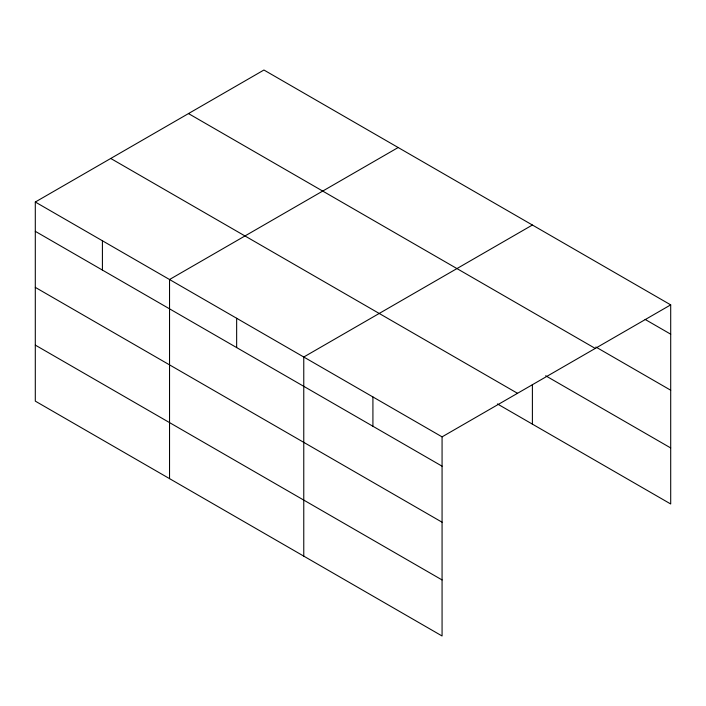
<?xml version="1.0" encoding="UTF-8"?>
<svg xmlns="http://www.w3.org/2000/svg" width="706" height="706" viewBox="0 0 706 706"><rect width="100%" height="100%" fill="white"/><g stroke="black" fill="none" stroke-linecap="round" stroke-linejoin="round"><path stroke-width="1.06" d="M442.071 522.211L442.071 436.864L35.3 202.022L35.3 401.132L442.071 635.982L442.071 522.211L35.3 287.368M497.421 403.938L670.7 503.978L670.7 304.868L263.929 70.018L35.3 202.022M398.166 147.519L169.537 279.514L169.537 478.633M532.395 225.02L303.765 357.015L303.765 556.134M442.071 436.864L670.7 304.868M645.125 319.421L670.7 334.185M595.864 347.008L670.7 390.215M188.484 113.578L595.255 348.429M545.659 375.76L670.7 447.948M110.745 158.462L517.516 393.304M35.3 231.33L442.071 466.181M35.3 345.102L442.071 579.944M532.395 384.576L532.395 424.13M372.918 396.94L372.918 426.256M236.651 318.265L236.651 347.581M102.414 240.772L102.414 270.08"/></g></svg>
